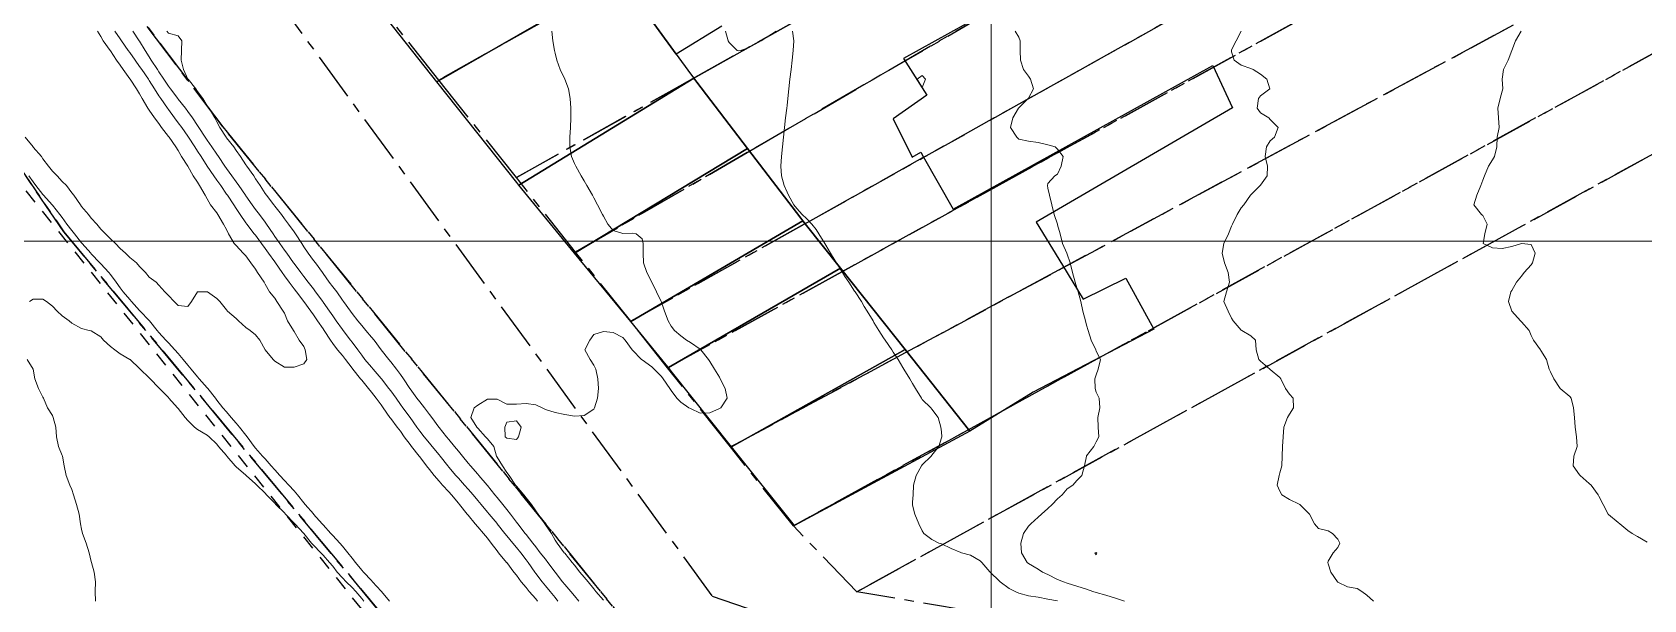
# Model space of a CAD drawing. Header units: centimetres. Extents: x 0 to 642158, y -847 to 649707.
# Drawn here: x 616717.2 to 616800.6, y 621268.8 to 621298.2 of the extents above; entities that cross this region are included whole.
import ezdxf

# ---------------------------------------------------------------- set-up
doc = ezdxf.new("R2010")
doc.units = ezdxf.units.CM
doc.header["$MEASUREMENT"] = 0
doc.linetypes.add('CENTERX2', pattern=[4, 2.5, -0.5, 0.5, -0.5])
doc.linetypes.add('JIS_02_0.7', pattern=[1.35, 0.75, -0.6])
for name, color, linetype, lineweight in [('MEV_grille', 254, 'Continuous', 9), ('WAL_parcellaire agricole', 7, 'JIS_02_0.7', 25), ('WAL_topographie 0.5', 253, 'Continuous', 20)]:
    doc.layers.add(name, color=color, linetype=linetype, lineweight=lineweight)
doc.layers.add('SPW_batiments', color=7, linetype='Continuous')
doc.layers.add('SPW_parcellaire cadastral', color=7, linetype='CENTERX2', lineweight=25, true_color=0xff0542)

# ---------------------------------------------------------------- blocks, each defined once
blk = doc.blocks.new('*U114')
at = {"layer": 'MEV_grille', "transparency": 33554687}
blk.add_lwpolyline([(-1338.461, 0), (1338.461, 0)], dxfattribs=at)
blk = doc.blocks.new('*U115')
at = {"layer": 'MEV_grille', "color": 0, "linetype": 'ByBlock', "lineweight": -2, "transparency": 16777216}
blk.add_blockref('*U114', (0, -1100), dxfattribs=at)
blk = doc.blocks.new('*U112')
at = {"layer": 'MEV_grille', "transparency": 33554687}
blk.add_lwpolyline([(0, 1825.476), (0, -1825.476)], dxfattribs=at)
blk = doc.blocks.new('*U113')
at = {"layer": 'MEV_grille', "color": 0, "linetype": 'ByBlock', "lineweight": -2, "transparency": 16777216}
blk.add_blockref('*U112', (1400, 0), dxfattribs=at)

msp = doc.modelspace()

# ---------------------------------------------------------------- linework, layer by layer
at = {"layer": 'SPW_batiments'}
for points in [[(616744.698, 621305.078), (616747.6, 621301.08), (616738.125, 621295.625), (616735.246, 621299.254), (616735.106, 621299.431), (616744.566, 621305.26), (616744.698, 621305.078)], [(616769.574, 621300.879), (616762.275, 621296.828), (616763.492, 621294.928), (616761.742, 621293.711), (616762.726, 621291.728), (616763.175, 621291.978), (616763.296, 621291.763), (616764.843, 621289.028), (616778.275, 621296.463), (616779.292, 621294.28), (616769.143, 621288.362), (616770.508, 621286.128), (616771.576, 621284.379), (616773.776, 621285.462), (616775.226, 621282.813), (616768.977, 621279.562), (616765.708, 621277.536), (616762.359, 621281.76), (616759.013, 621285.98), (616757.19, 621288.278), (616757.074, 621288.426), (616756.969, 621288.558), (616754.204, 621292.175), (616751.59, 621295.596), (616751.421, 621295.817), (616766.841, 621304.479)], [(616750.519, 621297.057), (616751.257, 621296.04), (616751.421, 621295.817), (616742.376, 621290.268), (616742.269, 621290.403), (616738.125, 621295.625), (616747.6, 621301.08), (616750.519, 621297.057)], [(616752.878, 621298.495), (616750.519, 621297.057), (616747.6, 621301.08)], [(616751.59, 621295.596), (616754.204, 621292.175), (616745.255, 621286.756), (616742.529, 621290.082), (616742.376, 621290.268), (616751.421, 621295.817), (616751.59, 621295.596)], [(616756.969, 621288.558), (616757.074, 621288.426), (616748.162, 621283.211), (616745.255, 621286.756), (616754.204, 621292.175), (616756.969, 621288.558)], [(616757.19, 621288.278), (616759.013, 621285.98), (616750.112, 621280.829), (616749.994, 621280.977), (616748.162, 621283.211), (616757.074, 621288.426), (616757.19, 621288.278)], [(616762.359, 621281.76), (616753.384, 621276.738), (616750.253, 621280.653), (616750.112, 621280.829), (616759.013, 621285.98), (616762.359, 621281.76)], [(616765.708, 621277.536), (616756.645, 621272.661), (616753.384, 621276.738), (616762.359, 621281.76), (616765.708, 621277.536)]]:
    msp.add_lwpolyline(points, dxfattribs=at)
at = {"layer": 'SPW_parcellaire cadastral'}
for points in [[(616566.625, 621511.044), (616564.791, 621513.686), (616562.26, 621517.345), (616562.09, 621517.555), (616560.837, 621519.073), (616559.593, 621520.62), (616559.431, 621521.093), (616562.84, 621525.118), (616566.156, 621529.044), (616642.743, 621421.307), (616722.612, 621309.833), (616752.379, 621269.003), (616769.052, 621263.236), (616759.547, 621253.317), (616749.116, 621266.152), (616727.057, 621293.296), (616697.336, 621332.785), (616601.598, 621471.483), (616596.393, 621467.821), (616586.863, 621481.938), (616577.257, 621496.035), (616566.625, 621511.044)], [(616759.547, 621253.317), (616758.203, 621251.915), (616755.27, 621248.854), (616753.119, 621246.609), (616718.835, 621287.856), (616605.696, 621453.681), (616596.393, 621467.821), (616601.598, 621471.483), (616697.336, 621332.785), (616727.057, 621293.296), (616749.116, 621266.152), (616759.547, 621253.317)], [(616605.696, 621453.681), (616718.835, 621287.856), (616753.119, 621246.609)], [(616810.287, 621336.333), (616754.859, 621305.084), (616750.091, 621302.394), (616747.589, 621300.983), (616738.242, 621295.709), (616735.241, 621299.485), (616747.244, 621306.495), (616751.546, 621309.008), (616778.217, 621324.584), (616807.322, 621340.702), (616810.287, 621336.333)], [(616810.287, 621336.333), (616813.887, 621330.833), (616764.384, 621303.078), (616756.929, 621298.898), (616751.366, 621295.778), (616742.25, 621290.667), (616738.242, 621295.709), (616747.589, 621300.983), (616750.091, 621302.394), (616754.859, 621305.084), (616810.287, 621336.333)], [(616817.024, 621327.137), (616779.058, 621306.392), (616767.138, 621299.475), (616754.189, 621291.96), (616745.315, 621286.811), (616742.25, 621290.667), (616751.366, 621295.778), (616756.929, 621298.898), (616764.384, 621303.078), (616813.887, 621330.833), (616817.024, 621327.137)], [(616748.162, 621283.229), (616745.315, 621286.811), (616754.189, 621291.96), (616767.138, 621299.475), (616779.058, 621306.392), (616817.024, 621327.137), (616819.331, 621323.049), (616763.266, 621291.68), (616759.645, 621289.654), (616757.132, 621288.248), (616748.162, 621283.229)], [(616826.937, 621311.51), (616853.082, 621327.776), (616853.844, 621320.918), (616759.854, 621269.228), (616756.579, 621272.64), (616771.452, 621280.815), (616823.024, 621309.164), (616826.937, 621311.51)], [(616821.791, 621319.374), (616793.208, 621304.594), (616770.252, 621291.938), (616766.747, 621290.011), (616759.083, 621285.788), (616750.074, 621280.824), (616748.162, 621283.229), (616757.132, 621288.248), (616759.645, 621289.654), (616763.266, 621291.68), (616819.331, 621323.049), (616821.791, 621319.374)], [(616861.325, 621255.728), (616810.129, 621261.429), (616785.491, 621264.858), (616759.854, 621269.228), (616853.844, 621320.918), (616861.325, 621255.728)], [(616821.791, 621319.374), (616824.509, 621315.101), (616770.514, 621285.989), (616767.698, 621284.47), (616764.331, 621282.655), (616753.332, 621276.725), (616750.074, 621280.824), (616759.083, 621285.788), (616766.747, 621290.011), (616770.252, 621291.938), (616793.208, 621304.594), (616821.791, 621319.374)], [(616826.937, 621311.51), (616823.024, 621309.164), (616771.452, 621280.815), (616756.579, 621272.64), (616753.332, 621276.725), (616764.331, 621282.655), (616767.698, 621284.47), (616770.514, 621285.989), (616824.509, 621315.101), (616826.937, 621311.51)]]:
    msp.add_lwpolyline(points, dxfattribs=at)
at = {"layer": 'WAL_parcellaire agricole'}
msp.add_lwpolyline([(616635.423, 621323.445), (616673.319, 621352.016), (616713.492, 621294.188), (616745.83, 621253.858), (616755.498, 621243.526), (616729.279, 621214.505), (616688.43, 621261.152), (616635.423, 621323.445)], dxfattribs=at)
at = {"layer": 'WAL_topographie 0.5'}
for points in [[(616720.577, 621298.25), (616720.75, 621297.972), (616720.877, 621297.75), (616721.226, 621297.25), (616721.25, 621297.218), (616721.563, 621296.75), (616721.75, 621296.486), (616721.901, 621296.25), (616722.25, 621295.772), (616722.265, 621295.75), (616722.588, 621295.25), (616722.75, 621295.007), (616722.884, 621294.75), (616723.172, 621294.25), (616723.25, 621294.147), (616723.518, 621293.75), (616723.75, 621293.469), (616723.891, 621293.25), (616724.25, 621292.789), (616724.279, 621292.75), (616724.623, 621292.25), (616724.75, 621292.068), (616724.922, 621291.75), (616725.25, 621291.255), (616725.253, 621291.25), (616725.53, 621290.75), (616725.75, 621290.436), (616725.86, 621290.25), (616726.14, 621289.75), (616726.25, 621289.57), (616726.43, 621289.25), (616726.75, 621288.844), (616726.809, 621288.75), (616727.089, 621288.25), (616727.25, 621287.975), (616727.348, 621287.75), (616727.654, 621287.25), (616727.75, 621287.142), (616728.115, 621286.75), (616728.25, 621286.614), (616728.502, 621286.25), (616728.75, 621285.924), (616728.857, 621285.75), (616729.192, 621285.25), (616729.25, 621285.157), (616729.476, 621284.75), (616729.75, 621284.417), (616729.857, 621284.25), (616730.181, 621283.75), (616730.25, 621283.642), (616730.411, 621283.25), (616730.721, 621282.75), (616730.75, 621282.704), (616731.004, 621282.25), (616731.25, 621281.928), (616731.326, 621281.75), (616731.4, 621281.25), (616731.25, 621281.023), (616730.75, 621280.857), (616730.25, 621280.859), (616729.75, 621281.159), (616729.663, 621281.25), (616729.25, 621281.75), (616729.25, 621281.75), (616728.969, 621282.25), (616728.75, 621282.534), (616728.483, 621282.75), (616728.25, 621282.902), (616727.878, 621283.25), (616727.75, 621283.375), (616727.304, 621283.75), (616727.25, 621283.827), (616726.906, 621284.25), (616726.75, 621284.401), (616726.271, 621284.75), (616726.25, 621284.759), (616725.751, 621284.75), (616725.75, 621284.75), (616725.44, 621284.25), (616725.25, 621284), (616724.75, 621284.044), (616724.548, 621284.25), (616724.25, 621284.568), (616724.068, 621284.75), (616723.75, 621285.091), (616723.617, 621285.25), (616723.25, 621285.519), (616723.068, 621285.75), (616722.75, 621286.057), (616722.588, 621286.25), (616722.25, 621286.534), (616722.027, 621286.75), (616721.75, 621287.002), (616721.504, 621287.25), (616721.25, 621287.489), (616720.995, 621287.75), (616720.75, 621288), (616720.541, 621288.25), (616720.25, 621288.563), (616720.103, 621288.75), (616719.75, 621289.172), (616719.697, 621289.25), (616719.357, 621289.75), (616719.25, 621289.884), (616718.979, 621290.25), (616718.75, 621290.47), (616718.49, 621290.75), (616718.25, 621290.989), (616718.043, 621291.25), (616717.75, 621291.643), (616717.671, 621291.75), (616717.25, 621292.241), (616717.242, 621292.25), (616716.828, 621292.75)], [(616721.476, 621298.25), (616721.75, 621297.842), (616721.814, 621297.75), (616722.17, 621297.25), (616722.25, 621297.142), (616722.522, 621296.75), (616722.75, 621296.422), (616722.867, 621296.25), (616723.21, 621295.75), (616723.25, 621295.688), (616723.521, 621295.25), (616723.75, 621294.893), (616723.848, 621294.75), (616724.201, 621294.25), (616724.25, 621294.182), (616724.563, 621293.75), (616724.75, 621293.497), (616724.934, 621293.25), (616725.25, 621292.809), (616725.29, 621292.75), (616725.612, 621292.25), (616725.75, 621292.035), (616725.937, 621291.75), (616726.25, 621291.262), (616726.258, 621291.25), (616726.594, 621290.75), (616726.75, 621290.528), (616726.949, 621290.25), (616727.25, 621289.814), (616727.294, 621289.75), (616727.622, 621289.25), (616727.75, 621289.06), (616727.962, 621288.75), (616728.25, 621288.328), (616728.308, 621288.25), (616728.689, 621287.75), (616728.75, 621287.677), (616729.06, 621287.25), (616729.25, 621286.996), (616729.423, 621286.75), (616729.75, 621286.306), (616729.792, 621286.25), (616730.131, 621285.75), (616730.25, 621285.583), (616730.493, 621285.25), (616730.75, 621284.915), (616730.876, 621284.75), (616731.247, 621284.25), (616731.25, 621284.247), (616731.62, 621283.75), (616731.75, 621283.566), (616731.964, 621283.25), (616732.25, 621282.836), (616732.311, 621282.75), (616732.633, 621282.25), (616732.75, 621282.085), (616732.999, 621281.75), (616733.25, 621281.457), (616733.406, 621281.25), (616733.75, 621280.804), (616733.792, 621280.75), (616734.187, 621280.25), (616734.25, 621280.174), (616734.602, 621279.75), (616734.75, 621279.563), (616734.991, 621279.25), (616735.25, 621278.901), (616735.357, 621278.75), (616735.704, 621278.25), (616735.75, 621278.19), (616736.083, 621277.75), (616736.25, 621277.535), (616736.446, 621277.25), (616736.75, 621276.848), (616736.828, 621276.75), (616737.227, 621276.25), (616737.25, 621276.221), (616737.606, 621275.75), (616737.75, 621275.565), (616737.991, 621275.25), (616738.25, 621274.949), (616738.426, 621274.75), (616738.75, 621274.397), (616738.884, 621274.25), (616739.25, 621273.818), (616739.306, 621273.75), (616739.7, 621273.25), (616739.75, 621273.194), (616740.114, 621272.75), (616740.25, 621272.594), (616740.542, 621272.25), (616740.75, 621271.999), (616740.946, 621271.75), (616741.25, 621271.341), (616741.324, 621271.25), (616741.742, 621270.75), (616741.75, 621270.74), (616742.116, 621270.25), (616742.25, 621270.086), (616742.498, 621269.75), (616742.75, 621269.457), (616742.914, 621269.25), (616743.25, 621268.857), (616743.339, 621268.75)], [(616722.396, 621298.25), (616722.728, 621297.75), (616722.75, 621297.717), (616723.04, 621297.25), (616723.25, 621296.907), (616723.354, 621296.75), (616723.683, 621296.25), (616723.75, 621296.145), (616724.016, 621295.75), (616724.25, 621295.39), (616724.353, 621295.25), (616724.728, 621294.75), (616724.75, 621294.721), (616725.128, 621294.25), (616725.25, 621294.087), (616725.488, 621293.75), (616725.75, 621293.354), (616725.819, 621293.25), (616726.148, 621292.75), (616726.25, 621292.597), (616726.494, 621292.25), (616726.75, 621291.872), (616726.836, 621291.75), (616727.166, 621291.25), (616727.25, 621291.128), (616727.526, 621290.75), (616727.75, 621290.446), (616727.895, 621290.25), (616728.23, 621289.75), (616728.25, 621289.719), (616728.577, 621289.25), (616728.75, 621289.021), (616728.961, 621288.75), (616729.25, 621288.352), (616729.323, 621288.25), (616729.659, 621287.75), (616729.75, 621287.613), (616730.006, 621287.25), (616730.25, 621286.91), (616730.368, 621286.75), (616730.724, 621286.25), (616730.75, 621286.212), (616731.095, 621285.75), (616731.25, 621285.55), (616731.484, 621285.25), (616731.75, 621284.901), (616731.862, 621284.75), (616732.233, 621284.25), (616732.25, 621284.225), (616732.578, 621283.75), (616732.75, 621283.504), (616732.93, 621283.25), (616733.25, 621282.807), (616733.294, 621282.75), (616733.672, 621282.25), (616733.75, 621282.144), (616734.051, 621281.75), (616734.25, 621281.468), (616734.411, 621281.25), (616734.75, 621280.849), (616734.837, 621280.75), (616735.25, 621280.266), (616735.262, 621280.25), (616735.655, 621279.75), (616735.75, 621279.625), (616736.021, 621279.25), (616736.25, 621278.922), (616736.379, 621278.75), (616736.75, 621278.257), (616736.755, 621278.25), (616737.091, 621277.75), (616737.25, 621277.534), (616737.477, 621277.25), (616737.75, 621276.921), (616737.892, 621276.75), (616738.25, 621276.31), (616738.3, 621276.25), (616738.698, 621275.75), (616738.75, 621275.687), (616739.114, 621275.25), (616739.25, 621275.101), (616739.568, 621274.75), (616739.75, 621274.542), (616740.006, 621274.25), (616740.25, 621273.958), (616740.424, 621273.75), (616740.75, 621273.35), (616740.832, 621273.25), (616741.25, 621272.765), (616741.262, 621272.75), (616741.646, 621272.25), (616741.75, 621272.121), (616742.057, 621271.75), (616742.25, 621271.529), (616742.477, 621271.25), (616742.75, 621270.885), (616742.85, 621270.75), (616743.198, 621270.25), (616743.25, 621270.179), (616743.574, 621269.75), (616743.75, 621269.541), (616743.993, 621269.25), (616744.25, 621268.929), (616744.393, 621268.75)], [(616724.165, 621298.25), (616724.25, 621298.145), (616724.75, 621298), (616724.931, 621297.75), (616724.927, 621297.25), (616724.907, 621296.75), (616725.028, 621296.25), (616725.25, 621295.765), (616725.259, 621295.75), (616725.658, 621295.25), (616725.75, 621295.121), (616726.028, 621294.75), (616726.25, 621294.372), (616726.349, 621294.25), (616726.653, 621293.75), (616726.75, 621293.552), (616726.911, 621293.25), (616727.232, 621292.75), (616727.25, 621292.726), (616727.638, 621292.25), (616727.75, 621292.072), (616727.967, 621291.75), (616728.25, 621291.328), (616728.311, 621291.25), (616728.66, 621290.75), (616728.75, 621290.608), (616728.99, 621290.25), (616729.25, 621289.838), (616729.315, 621289.75), (616729.705, 621289.25), (616729.75, 621289.189), (616730.089, 621288.75), (616730.25, 621288.526), (616730.465, 621288.25), (616730.75, 621287.853), (616730.827, 621287.75), (616731.148, 621287.25), (616731.25, 621287.087), (616731.479, 621286.75), (616731.75, 621286.377), (616731.851, 621286.25), (616732.215, 621285.75), (616732.25, 621285.7), (616732.569, 621285.25), (616732.75, 621285.003), (616732.955, 621284.75), (616733.25, 621284.329), (616733.307, 621284.25), (616733.659, 621283.75), (616733.75, 621283.623), (616734.048, 621283.25), (616734.25, 621283.004), (616734.466, 621282.75), (616734.75, 621282.407), (616734.884, 621282.25), (616735.25, 621281.755), (616735.254, 621281.75), (616735.653, 621281.25), (616735.75, 621281.13), (616736.049, 621280.75), (616736.25, 621280.477), (616736.411, 621280.25), (616736.732, 621279.75), (616736.75, 621279.724), (616737.103, 621279.25), (616737.25, 621279.062), (616737.497, 621278.75), (616737.75, 621278.407), (616737.871, 621278.25), (616738.24, 621277.75), (616738.25, 621277.737), (616738.628, 621277.25), (616738.75, 621277.105), (616739.049, 621276.75), (616739.25, 621276.5), (616739.458, 621276.25), (616739.75, 621275.893), (616739.874, 621275.75), (616740.25, 621275.313), (616740.304, 621275.25), (616740.74, 621274.75), (616740.75, 621274.738), (616741.139, 621274.25), (616741.25, 621274.11), (616741.543, 621273.75), (616741.75, 621273.496), (616741.947, 621273.25), (616742.25, 621272.835), (616742.315, 621272.75), (616742.702, 621272.25), (616742.75, 621272.192), (616743.102, 621271.75), (616743.25, 621271.556), (616743.484, 621271.25), (616743.75, 621270.914), (616743.881, 621270.75), (616744.249, 621270.25), (616744.25, 621270.248), (616744.637, 621269.75), (616744.75, 621269.609), (616745.058, 621269.25), (616745.25, 621269.024), (616745.48, 621268.75)], [(616744.083, 621298.25), (616744.132, 621297.75), (616744.22, 621297.25), (616744.25, 621297.107), (616744.346, 621296.75), (616744.511, 621296.25), (616744.75, 621295.75), (616744.75, 621295.75), (616744.938, 621295.25), (616745.032, 621294.75), (616745.068, 621294.25), (616745.073, 621293.75), (616745.048, 621293.25), (616745.019, 621292.75), (616745.02, 621292.25), (616745.099, 621291.75), (616745.25, 621291.389), (616745.319, 621291.25), (616745.605, 621290.75), (616745.75, 621290.5), (616745.895, 621290.25), (616746.181, 621289.75), (616746.25, 621289.625), (616746.453, 621289.25), (616746.707, 621288.75), (616746.75, 621288.667), (616746.984, 621288.25), (616747.25, 621287.935), (616747.75, 621287.774), (616748.25, 621287.794), (616748.45, 621287.75), (616748.75, 621287.5), (616748.806, 621287.25), (616748.805, 621286.75), (616748.833, 621286.25), (616749.006, 621285.75), (616749.25, 621285.25), (616749.25, 621285.25), (616749.5, 621284.75), (616749.739, 621284.25), (616749.75, 621284.221), (616749.917, 621283.75), (616750.098, 621283.25), (616750.25, 621282.97), (616750.427, 621282.75), (616750.75, 621282.472), (616751.058, 621282.25), (616751.25, 621282.122), (616751.75, 621281.79), (616751.792, 621281.75), (616752.184, 621281.25), (616752.25, 621281.15), (616752.5, 621280.75), (616752.75, 621280.333), (616752.8, 621280.25), (616753.053, 621279.75), (616753.147, 621279.25), (616752.824, 621278.75), (616752.75, 621278.714), (616752.25, 621278.483), (616751.75, 621278.476), (616751.25, 621278.708), (616751.169, 621278.75), (616750.75, 621279.046), (616750.554, 621279.25), (616750.25, 621279.639), (616750.186, 621279.75), (616749.851, 621280.25), (616749.75, 621280.371), (616749.371, 621280.75), (616749.25, 621280.869), (616748.75, 621281.234), (616748.73, 621281.25), (616748.25, 621281.74), (616748.241, 621281.75), (616747.884, 621282.25), (616747.75, 621282.395), (616747.25, 621282.653), (616746.75, 621282.7), (616746.25, 621282.542), (616746.05, 621282.25), (616745.782, 621281.75), (616746.071, 621281.25), (616746.25, 621280.956), (616746.363, 621280.75), (616746.462, 621280.25), (616746.5, 621279.75), (616746.447, 621279.25), (616746.287, 621278.75), (616746.25, 621278.683), (616745.75, 621278.359), (616745.25, 621278.318), (616744.75, 621278.398), (616744.25, 621278.507), (616743.75, 621278.659), (616743.583, 621278.75), (616743.25, 621278.904), (616742.75, 621278.974), (616742.25, 621278.947), (616741.75, 621278.934), (616741.25, 621279.206), (616740.75, 621279.2), (616740.25, 621278.893), (616740.068, 621278.75), (616739.893, 621278.25), (616740.203, 621277.75), (616740.25, 621277.7), (616740.659, 621277.25), (616740.75, 621277.141), (616741.081, 621276.75), (616741.222, 621276.25), (616741.25, 621276.199), (616741.526, 621275.75), (616741.75, 621275.398), (616741.872, 621275.25), (616742.209, 621274.75), (616742.25, 621274.695), (616742.635, 621274.25), (616742.75, 621274.095), (616743.024, 621273.75), (616743.25, 621273.417), (616743.368, 621273.25), (616743.713, 621272.75), (616743.75, 621272.697), (616744.063, 621272.25), (616744.25, 621271.902), (616744.351, 621271.75), (616744.727, 621271.25), (616744.75, 621271.22), (616745.142, 621270.75), (616745.25, 621270.609), (616745.531, 621270.25), (616745.75, 621269.992), (616745.962, 621269.75), (616746.25, 621269.379), (616746.366, 621269.25), (616746.75, 621268.79)], [(616753.066, 621298.25), (616753.201, 621297.75), (616753.25, 621297.65), (616753.671, 621297.25), (616753.75, 621297.217), (616753.838, 621297.25), (616754.25, 621297.373), (616754.75, 621297.654), (616754.906, 621297.75), (616755.25, 621297.968), (616755.685, 621298.25)], [(616756.538, 621298.25), (616756.599, 621297.75), (616756.564, 621297.25), (616756.512, 621296.75), (616756.463, 621296.25), (616756.4, 621295.75), (616756.343, 621295.25), (616756.292, 621294.75), (616756.25, 621294.393), (616756.233, 621294.25), (616756.168, 621293.75), (616756.119, 621293.25), (616756.067, 621292.75), (616756.012, 621292.25), (616755.963, 621291.75), (616755.922, 621291.25), (616755.962, 621290.75), (616756.109, 621290.25), (616756.25, 621289.908), (616756.325, 621289.75), (616756.609, 621289.25), (616756.75, 621289.06), (616757.031, 621288.75), (616757.25, 621288.55), (616757.542, 621288.25), (616757.75, 621287.972), (616757.9, 621287.75), (616758.2, 621287.25), (616758.25, 621287.167), (616758.5, 621286.75), (616758.75, 621286.35), (616758.811, 621286.25), (616759.122, 621285.75), (616759.25, 621285.546), (616759.44, 621285.25), (616759.75, 621284.786), (616759.775, 621284.75), (616760.1, 621284.25), (616760.25, 621284), (616760.4, 621283.75), (616760.701, 621283.25), (616760.75, 621283.17), (616761.006, 621282.75), (616761.25, 621282.365), (616761.325, 621282.25), (616761.675, 621281.75), (616761.75, 621281.635), (616761.994, 621281.25), (616762.25, 621280.83), (616762.299, 621280.75), (616762.6, 621280.25), (616762.75, 621280), (616762.9, 621279.75), (616763.201, 621279.25), (616763.25, 621279.173), (616763.69, 621278.75), (616763.75, 621278.687), (616764.078, 621278.25), (616764.216, 621277.75), (616764.25, 621277.5), (616764.267, 621277.25), (616764.25, 621277.19), (616764.105, 621276.75), (616763.75, 621276.292), (616763.716, 621276.25), (616763.25, 621275.803), (616763.205, 621275.75), (616762.936, 621275.25), (616762.802, 621274.75), (616762.781, 621274.25), (616762.75, 621273.875), (616762.741, 621273.75), (616762.75, 621273.712), (616762.865, 621273.25), (616763.066, 621272.75), (616763.25, 621272.382), (616763.321, 621272.25), (616763.75, 621271.929), (616764.107, 621271.75), (616764.25, 621271.707), (616764.75, 621271.473), (616765.25, 621271.258), (616765.274, 621271.25), (616765.75, 621271.133), (616766.25, 621270.834), (616766.329, 621270.75), (616766.75, 621270.27), (616766.766, 621270.25), (616767.25, 621269.776), (616767.28, 621269.75), (616767.75, 621269.4), (616768.055, 621269.25), (616768.25, 621269.151), (616768.75, 621269.028), (616769.25, 621268.943), (616769.75, 621268.841), (616770.25, 621268.761)], [(616768.047, 621298.25), (616768.25, 621297.925), (616768.308, 621297.75), (616768.312, 621297.25), (616768.337, 621296.75), (616768.493, 621296.25), (616768.75, 621295.911), (616768.852, 621295.75), (616769.005, 621295.25), (616768.75, 621294.77), (616768.735, 621294.75), (616768.25, 621294.279), (616768.227, 621294.25), (616767.942, 621293.75), (616767.819, 621293.25), (616768.137, 621292.75), (616768.25, 621292.649), (616768.75, 621292.556), (616769.25, 621292.475), (616769.75, 621292.359), (616770.125, 621292.25), (616770.25, 621292.141), (616770.531, 621291.75), (616770.426, 621291.25), (616770.25, 621290.85), (616770.1, 621290.75), (616769.75, 621290.361), (616769.727, 621290.25), (616769.75, 621290.125), (616769.827, 621289.75), (616769.954, 621289.25), (616770.077, 621288.75), (616770.24, 621288.25), (616770.25, 621288.214), (616770.385, 621287.75), (616770.505, 621287.25), (616770.727, 621286.75), (616770.75, 621286.704), (616770.897, 621286.25), (616771.028, 621285.75), (616771.162, 621285.25), (616771.25, 621284.967), (616771.315, 621284.75), (616771.446, 621284.25), (616771.554, 621283.75), (616771.685, 621283.25), (616771.75, 621283.033), (616771.837, 621282.75), (616771.985, 621282.25), (616772.223, 621281.75), (616772.25, 621281.69), (616772.462, 621281.25), (616772.353, 621280.75), (616772.25, 621280.458), (616772.182, 621280.25), (616772.188, 621279.75), (616772.25, 621279.568), (616772.406, 621279.25), (616772.435, 621278.75), (616772.327, 621278.25), (616772.35, 621277.75), (616772.375, 621277.25), (616772.25, 621276.985), (616772.121, 621276.75), (616771.75, 621276.271), (616771.741, 621276.25), (616771.634, 621275.75), (616771.509, 621275.25), (616771.25, 621274.982), (616771.037, 621274.75), (616770.75, 621274.553), (616770.485, 621274.25), (616770.25, 621274.045), (616769.965, 621273.75), (616769.75, 621273.548), (616769.424, 621273.25), (616769.25, 621273.099), (616768.87, 621272.75), (616768.75, 621272.625), (616768.481, 621272.25), (616768.345, 621271.75), (616768.381, 621271.25), (616768.672, 621270.75), (616768.75, 621270.688), (616769.25, 621270.392), (616769.468, 621270.25), (616769.75, 621270.116), (616770.25, 621269.871), (616770.548, 621269.75), (616770.75, 621269.682), (616771.25, 621269.525), (616771.75, 621269.358), (616772.08, 621269.25), (616772.25, 621269.197), (616772.75, 621269.053), (616773.25, 621268.901), (616773.707, 621268.75)], [(616779.75, 621298.238), (616779.48, 621297.75), (616779.25, 621297.278), (616779.239, 621297.25), (616779.25, 621297.179), (616779.38, 621296.75), (616779.75, 621296.476), (616780.25, 621296.308), (616780.362, 621296.25), (616780.75, 621296.012), (616781.077, 621295.75), (616781.225, 621295.25), (616780.75, 621294.898), (616780.636, 621294.75), (616780.569, 621294.25), (616780.75, 621294.012), (616781.171, 621293.75), (616781.25, 621293.677), (616781.657, 621293.25), (616781.474, 621292.75), (616781.25, 621292.575), (616781.062, 621292.25), (616780.983, 621291.75), (616781.105, 621291.25), (616781.089, 621290.75), (616780.75, 621290.279), (616780.725, 621290.25), (616780.25, 621289.769), (616780.234, 621289.75), (616779.885, 621289.25), (616779.75, 621289.099), (616779.538, 621288.75), (616779.294, 621288.25), (616779.25, 621288.158), (616779.096, 621287.75), (616778.852, 621287.25), (616778.764, 621286.75), (616778.89, 621286.25), (616779.079, 621285.75), (616779.136, 621285.25), (616778.993, 621284.75), (616778.854, 621284.25), (616779.075, 621283.75), (616779.25, 621283.395), (616779.33, 621283.25), (616779.75, 621282.76), (616779.773, 621282.75), (616780.25, 621282.481), (616780.493, 621282.25), (616780.529, 621281.75), (616780.669, 621281.25), (616780.75, 621281.161), (616781.229, 621280.75), (616781.25, 621280.737), (616781.75, 621280.324), (616781.792, 621280.25), (616782.049, 621279.75), (616782.25, 621279.463), (616782.429, 621279.25), (616782.448, 621278.75), (616782.25, 621278.421), (616782.137, 621278.25), (616781.946, 621277.75), (616781.92, 621277.25), (616781.886, 621276.75), (616781.872, 621276.25), (616781.843, 621275.75), (616781.75, 621275.386), (616781.705, 621275.25), (616781.605, 621274.75), (616781.75, 621274.429), (616781.843, 621274.25), (616782.25, 621274), (616782.75, 621273.771), (616782.787, 621273.75), (616783.25, 621273.287), (616783.29, 621273.25), (616783.533, 621272.75), (616783.75, 621272.512), (616784.25, 621272.39), (616784.469, 621272.25), (616784.75, 621271.95), (616784.844, 621271.75), (616784.75, 621271.519), (616784.5, 621271.25), (616784.25, 621270.813), (616784.231, 621270.75), (616784.25, 621270.679), (616784.393, 621270.25), (616784.735, 621269.75), (616784.75, 621269.735), (616785.25, 621269.489), (616785.75, 621269.392), (616785.984, 621269.25), (616786.25, 621269.057), (616786.588, 621268.75)], [(616794.225, 621298.25), (616793.941, 621297.75), (616793.75, 621297.25), (616793.75, 621297.25), (616793.568, 621296.75), (616793.325, 621296.25), (616793.25, 621295.75), (616793.282, 621295.25), (616793.25, 621295.139), (616793.144, 621294.75), (616793.025, 621294.25), (616793.061, 621293.75), (616793.089, 621293.25), (616793, 621292.75), (616792.969, 621292.25), (616792.853, 621291.75), (616792.75, 621291.575), (616792.54, 621291.25), (616792.34, 621290.75), (616792.25, 621290.531), (616792.152, 621290.25), (616791.942, 621289.75), (616791.792, 621289.25), (616792.183, 621288.75), (616792.25, 621288.7), (616792.475, 621288.25), (616792.359, 621287.75), (616792.267, 621287.25), (616792.75, 621287.024), (616793.25, 621286.994), (616793.75, 621287.105), (616794.25, 621287.25), (616794.25, 621287.25), (616794.25, 621287.25), (616794.75, 621287.207), (616794.966, 621286.75), (616794.813, 621286.25), (616794.75, 621286.152), (616794.394, 621285.75), (616794.25, 621285.562), (616793.995, 621285.25), (616793.75, 621284.821), (616793.705, 621284.75), (616793.583, 621284.25), (616793.75, 621283.75), (616793.75, 621283.75), (616794.204, 621283.25), (616794.25, 621283.2), (616794.641, 621282.75), (616794.75, 621282.5), (616794.864, 621282.25), (616795.226, 621281.75), (616795.25, 621281.721), (616795.546, 621281.25), (616795.676, 621280.75), (616795.75, 621280.611), (616795.921, 621280.25), (616796.25, 621279.75), (616796.25, 621279.75), (616796.75, 621279.33), (616796.819, 621279.25), (616796.948, 621278.75), (616796.994, 621278.25), (616797.026, 621277.75), (616797.102, 621277.25), (616797.129, 621276.75), (616796.958, 621276.25), (616796.921, 621275.75), (616797.25, 621275.287), (616797.285, 621275.25), (616797.75, 621274.828), (616797.85, 621274.75), (616798.213, 621274.25), (616798.25, 621274.179), (616798.472, 621273.75), (616798.731, 621273.25), (616798.75, 621273.233), (616799.25, 621272.819), (616799.337, 621272.75), (616799.75, 621272.398), (616799.985, 621272.25), (616800.25, 621272.089), (616800.75, 621271.804)], [(616763.25, 621295.325), (616763.413, 621295.75), (616763.25, 621295.948), (616762.976, 621295.75), (616763.25, 621295.325)], [(616735.681, 621268.75), (616735.262, 621269.25), (616735.25, 621269.263), (616734.807, 621269.75), (616734.75, 621269.808), (616734.342, 621270.25), (616734.25, 621270.355), (616733.92, 621270.75), (616733.75, 621270.962), (616733.531, 621271.25), (616733.25, 621271.598), (616733.119, 621271.75), (616732.75, 621272.135), (616732.642, 621272.25), (616732.25, 621272.687), (616732.198, 621272.75), (616731.76, 621273.25), (616731.75, 621273.26), (616731.318, 621273.75), (616731.25, 621273.828), (616730.923, 621274.25), (616730.75, 621274.449), (616730.483, 621274.75), (616730.25, 621274.994), (616730.016, 621275.25), (616729.75, 621275.541), (616729.564, 621275.75), (616729.25, 621276.108), (616729.119, 621276.25), (616728.75, 621276.662), (616728.676, 621276.75), (616728.323, 621277.25), (616728.25, 621277.343), (616727.922, 621277.75), (616727.75, 621277.952), (616727.498, 621278.25), (616727.25, 621278.541), (616727.067, 621278.75), (616726.75, 621279.152), (616726.673, 621279.25), (616726.279, 621279.75), (616726.25, 621279.783), (616725.841, 621280.25), (616725.75, 621280.355), (616725.424, 621280.75), (616725.25, 621280.965), (616725.011, 621281.25), (616724.75, 621281.558), (616724.581, 621281.75), (616724.25, 621282.11), (616724.116, 621282.25), (616723.75, 621282.65), (616723.662, 621282.75), (616723.262, 621283.25), (616723.25, 621283.263), (616722.778, 621283.75), (616722.75, 621283.78), (616722.342, 621284.25), (616722.25, 621284.364), (616721.912, 621284.75), (616721.75, 621284.966), (616721.546, 621285.25), (616721.25, 621285.648), (616721.161, 621285.75), (616720.75, 621286.203), (616720.705, 621286.25), (616720.25, 621286.726), (616720.227, 621286.75), (616719.777, 621287.25), (616719.75, 621287.285), (616719.381, 621287.75), (616719.25, 621287.926), (616718.994, 621288.25), (616718.75, 621288.593), (616718.624, 621288.75), (616718.25, 621289.23), (616718.232, 621289.25), (616717.779, 621289.75), (616717.75, 621289.785), (616717.381, 621290.25), (616717.25, 621290.437), (616717.026, 621290.75)], [(616734.358, 621268.75), (616734.25, 621268.889), (616733.94, 621269.25), (616733.75, 621269.457), (616733.437, 621269.75), (616733.25, 621269.943), (616732.982, 621270.25), (616732.75, 621270.553), (616732.583, 621270.75), (616732.25, 621271.129), (616732.128, 621271.25), (616731.75, 621271.634), (616731.64, 621271.75), (616731.25, 621272.247), (616731.247, 621272.25), (616730.783, 621272.75), (616730.75, 621272.786), (616730.299, 621273.25), (616730.25, 621273.311), (616729.808, 621273.75), (616729.75, 621273.814), (616729.322, 621274.25), (616729.25, 621274.329), (616728.82, 621274.75), (616728.75, 621274.821), (616728.27, 621275.25), (616728.25, 621275.269), (616727.75, 621275.7), (616727.701, 621275.75), (616727.274, 621276.25), (616727.25, 621276.282), (616726.834, 621276.75), (616726.75, 621276.861), (616726.361, 621277.25), (616726.25, 621277.343), (616725.75, 621277.636), (616725.588, 621277.75), (616725.25, 621278.094), (616725.117, 621278.25), (616724.75, 621278.716), (616724.722, 621278.75), (616724.274, 621279.25), (616724.25, 621279.28), (616723.787, 621279.75), (616723.75, 621279.788), (616723.309, 621280.25), (616723.25, 621280.305), (616722.786, 621280.75), (616722.75, 621280.788), (616722.258, 621281.25), (616722.25, 621281.258), (616721.75, 621281.55), (616721.472, 621281.75), (616721.25, 621281.92), (616720.881, 621282.25), (616720.75, 621282.417), (616720.25, 621282.734), (616720.15, 621282.75), (616719.75, 621282.861), (616719.25, 621283.137), (616719.104, 621283.25), (616718.75, 621283.516), (616718.491, 621283.75), (616718.25, 621284.019), (616717.934, 621284.25), (616717.75, 621284.371), (616717.25, 621284.381), (616717.062, 621284.25)], [(616716.938, 621281.25), (616717.25, 621280.75), (616717.25, 621280.75), (616717.337, 621280.25), (616717.528, 621279.75), (616717.75, 621279.306), (616717.775, 621279.25), (616717.988, 621278.75), (616718.25, 621278.357), (616718.288, 621278.25), (616718.425, 621277.75), (616718.447, 621277.25), (616718.562, 621276.75), (616718.75, 621276.281), (616718.761, 621276.25), (616718.856, 621275.75), (616718.957, 621275.25), (616719.147, 621274.75), (616719.25, 621274.515), (616719.333, 621274.25), (616719.495, 621273.75), (616719.63, 621273.25), (616719.691, 621272.75), (616719.75, 621272.477), (616719.801, 621272.25), (616719.994, 621271.75), (616720.14, 621271.25), (616720.25, 621270.8), (616720.265, 621270.75), (616720.398, 621270.25), (616720.467, 621269.75), (616720.462, 621269.25), (616720.474, 621268.75)], [(616742.36, 621277.25), (616742.25, 621277.109), (616741.75, 621277.176), (616741.672, 621277.25), (616741.657, 621277.75), (616741.75, 621278), (616742.25, 621278.077), (616742.493, 621277.75), (616742.36, 621277.25)], [(616772.25, 621271.15), (616772.283, 621271.25), (616772.25, 621271.268), (616772.179, 621271.25), (616772.25, 621271.15)]]:
    msp.add_lwpolyline(points, dxfattribs=at)

# ---------------------------------------------------------------- block references
at = {"layer": 'MEV_grille', "transparency": 33554687}
for name, p in [('*U113', (615366.814, 620593.644)), ('*U115', (616669.481, 622387.381))]:
    msp.add_blockref(name, p, dxfattribs=at)

doc.saveas('drawing.dxf')
